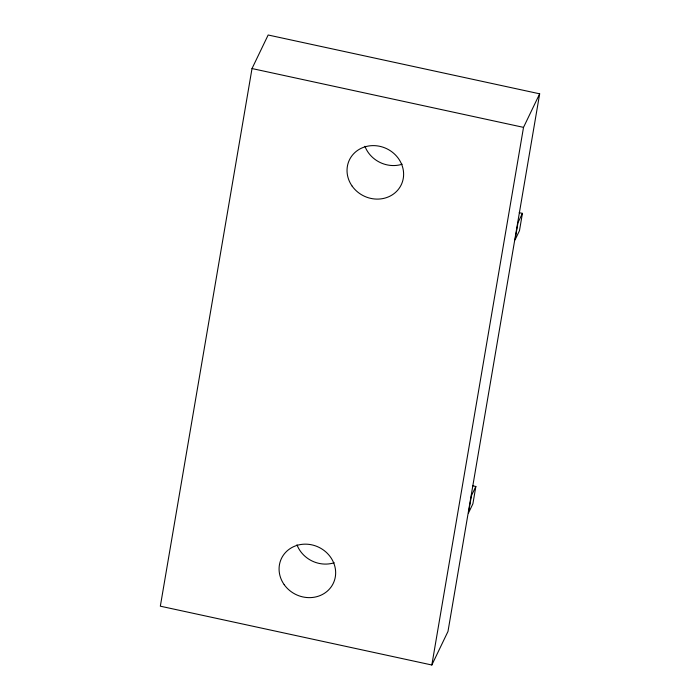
<?xml version="1.0" encoding="UTF-8"?>
<svg xmlns="http://www.w3.org/2000/svg" width="700" height="700" viewBox="0 0 700 700"><rect width="100%" height="100%" fill="white"/><g stroke="black" fill="none" stroke-linecap="round" stroke-linejoin="round"><path stroke-width="1.05" d="M252.017 68.547L160.335 606.183L431.839 665L447.983 631.452L539.665 93.817L268.161 35L252.017 68.547L523.521 127.365L539.665 93.817M431.839 665L523.521 127.365M475.851 486.474L472.894 503.825L468.501 512.96L471.459 495.609L475.851 486.474L472.649 485.782M522.428 213.36L519.47 230.711L515.069 239.838L518.035 222.495L522.428 213.36L519.216 212.669M334.197 562.765A28.752 26.267 25.7 0 1 296.957 544.81M402.159 164.229A28.752 26.267 25.7 0 1 364.919 146.282M284.183 584.649A28.752 26.267 25.7 0 0 333.007 583.887A28.752 26.267 25.7 0 0 304.902 544.154A28.752 26.267 25.7 0 0 284.183 584.649M352.144 186.121A28.752 26.267 25.7 0 0 400.969 185.351A28.752 26.267 25.7 0 0 372.864 145.617A28.752 26.267 25.7 0 0 352.144 186.121"/></g></svg>
